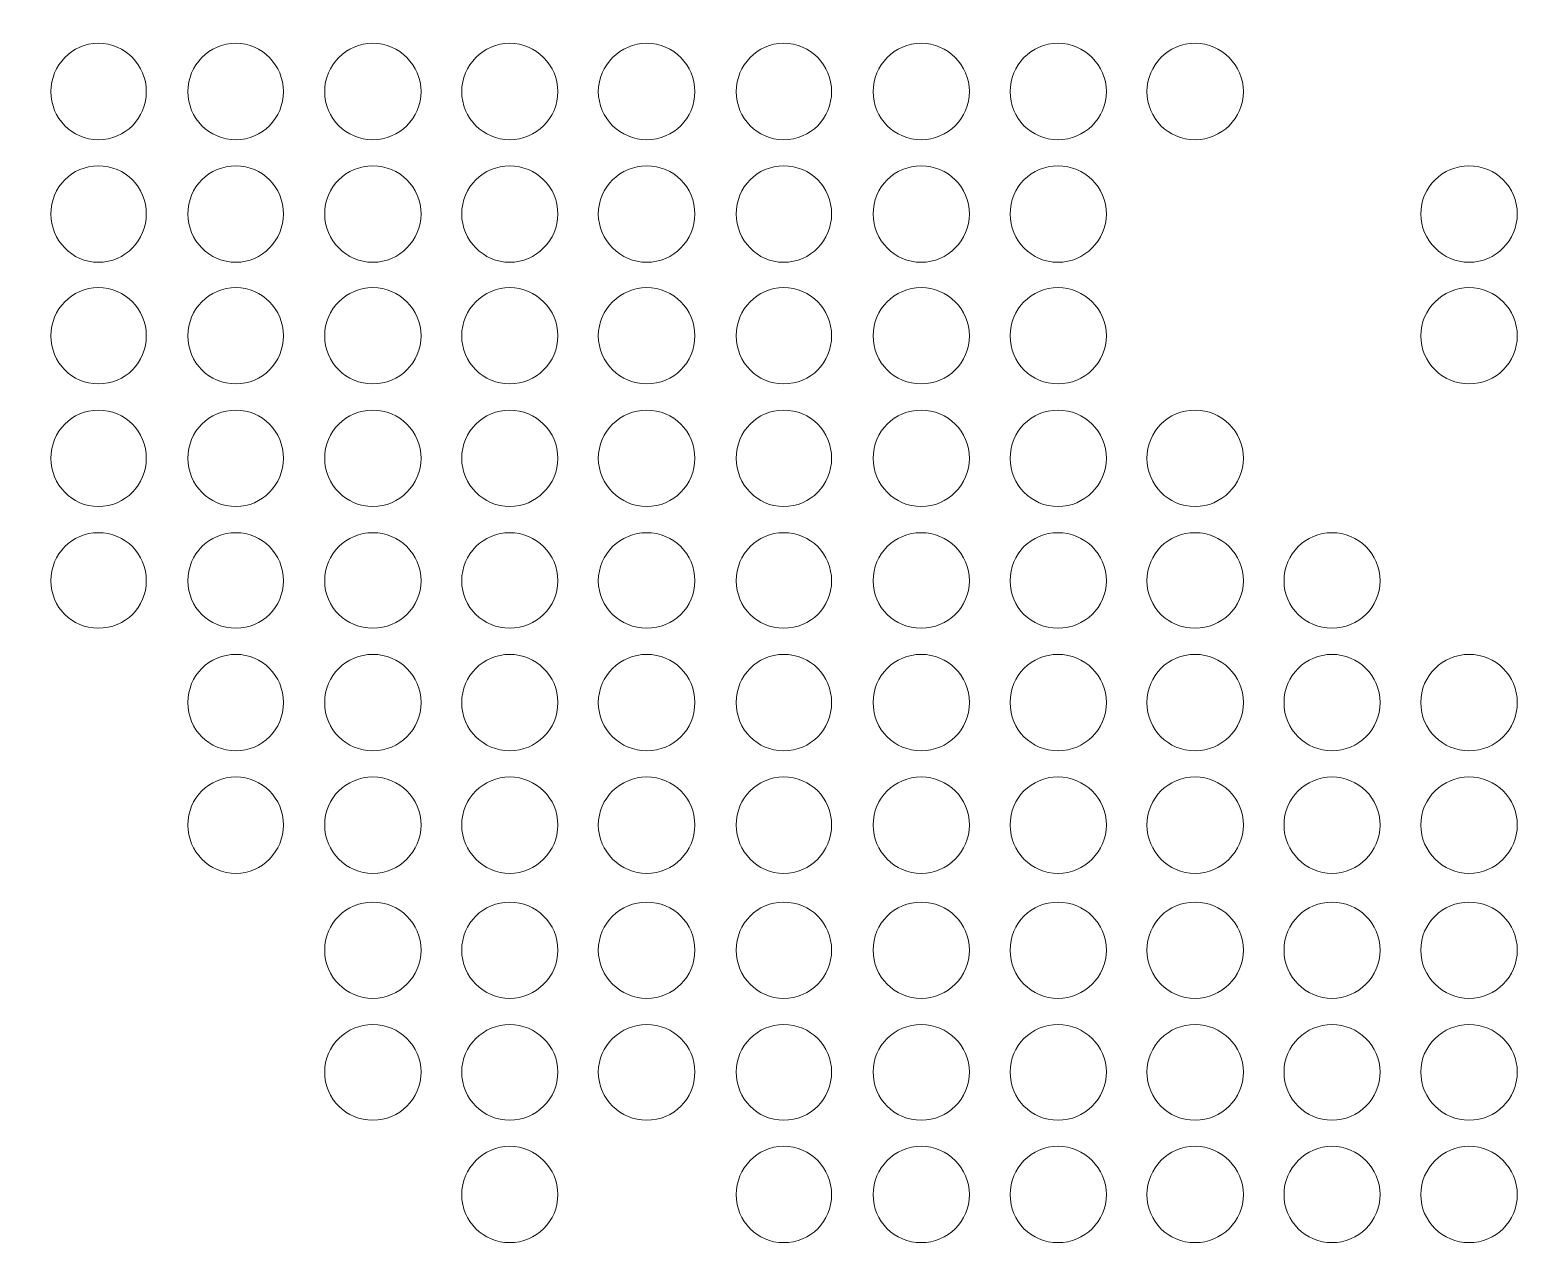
# Model space of a CAD drawing. Header units: inches. Extents: x 243 to 900, y -519 to -86.
# Drawn here: x 736.18 to 763.4, y -297.03 to -274.9 of the extents above; entities that cross this region are included whole.
import ezdxf

# ---------------------------------------------------------------- set-up
doc = ezdxf.new("R2010")
doc.units = ezdxf.units.IN
doc.header["$MEASUREMENT"] = 0
doc.layers.add('Layer 1', color=7, linetype='Continuous')

# ---------------------------------------------------------------- blocks, each defined once
blk = doc.blocks.new('block 3')
at = {"layer": 'Layer 1', "lineweight": 0}
blk.add_open_spline([(898.138, -484.267), (898.138, -494.991), (889.368, -503.763), (878.645, -503.763), (878.645, -503.763), (266.12, -503.763), (266.12, -503.763), (255.397, -503.763), (246.624, -494.991), (246.624, -484.267), (246.624, -484.267), (246.624, -108.507), (246.624, -108.507), (246.624, -97.783), (255.397, -89.011), (266.12, -89.011), (266.12, -89.011), (878.645, -89.011), (878.645, -89.011), (889.368, -89.011), (898.138, -97.783), (898.138, -108.507), (898.138, -108.507), (898.138, -484.267), (898.138, -484.267)], degree=3, knots=[0, 0, 0, 0, 1, 1, 1, 2, 2, 2, 3, 3, 3, 4, 4, 4, 5, 5, 5, 6, 6, 6, 7, 7, 7, 8, 8, 8, 8], dxfattribs=at)
blk = doc.blocks.new('block 2')
at = {"layer": 'Layer 1'}
blk.add_blockref('block 3', (0, 0), dxfattribs=at)
blk = doc.blocks.new('block 210')
at = {"layer": 'Layer 1', "lineweight": 0}
for points in [[(738.277, -276.013), (738.277, -276.498), (737.897, -276.882), (737.408, -276.882), (736.937, -276.882), (736.554, -276.498), (736.554, -276.013), (736.554, -275.539), (736.937, -275.142), (737.408, -275.142), (737.897, -275.142), (738.277, -275.539), (738.277, -276.013)], [(740.752, -276.013), (740.752, -276.498), (740.371, -276.882), (739.898, -276.882), (739.406, -276.882), (739.028, -276.498), (739.028, -276.013), (739.028, -275.539), (739.406, -275.142), (739.898, -275.142), (740.371, -275.142), (740.752, -275.539), (740.752, -276.013)], [(743.24, -276.013), (743.24, -276.498), (742.841, -276.882), (742.37, -276.882), (741.881, -276.882), (741.498, -276.498), (741.498, -276.013), (741.498, -275.539), (741.881, -275.142), (742.37, -275.142), (742.841, -275.142), (743.24, -275.539), (743.24, -276.013)], [(745.709, -276.013), (745.709, -276.498), (745.313, -276.882), (744.84, -276.882), (744.366, -276.882), (743.972, -276.498), (743.972, -276.013), (743.972, -275.539), (744.366, -275.142), (744.84, -275.142), (745.313, -275.142), (745.709, -275.539), (745.709, -276.013)], [(748.181, -276.013), (748.181, -276.498), (747.798, -276.882), (747.312, -276.882), (746.838, -276.882), (746.439, -276.498), (746.439, -276.013), (746.439, -275.539), (746.838, -275.142), (747.312, -275.142), (747.798, -275.142), (748.181, -275.539), (748.181, -276.013)], [(750.651, -276.013), (750.651, -276.498), (750.273, -276.882), (749.783, -276.882), (749.31, -276.882), (748.93, -276.498), (748.93, -276.013), (748.93, -275.539), (749.31, -275.142), (749.783, -275.142), (750.273, -275.142), (750.651, -275.539), (750.651, -276.013)], [(753.141, -276.013), (753.141, -276.498), (752.745, -276.882), (752.271, -276.882), (751.782, -276.882), (751.402, -276.498), (751.402, -276.013), (751.402, -275.539), (751.782, -275.142), (752.271, -275.142), (752.745, -275.142), (753.141, -275.539), (753.141, -276.013)], [(755.613, -276.013), (755.613, -276.498), (755.217, -276.882), (754.741, -276.882), (754.254, -276.882), (753.874, -276.498), (753.874, -276.013), (753.874, -275.539), (754.254, -275.142), (754.741, -275.142), (755.217, -275.142), (755.613, -275.539), (755.613, -276.013)], [(758.088, -276.013), (758.088, -276.498), (757.689, -276.882), (757.216, -276.882), (756.726, -276.882), (756.346, -276.498), (756.346, -276.013), (756.346, -275.539), (756.726, -275.142), (757.216, -275.142), (757.689, -275.142), (758.088, -275.539), (758.088, -276.013)]]:
    blk.add_open_spline(points, degree=3, knots=[0, 0, 0, 0, 1, 1, 1, 2, 2, 2, 3, 3, 3, 4, 4, 4, 4], dxfattribs=at)
blk = doc.blocks.new('block 211')
at = {"layer": 'Layer 1', "lineweight": 0}
for points in [[(738.277, -278.224), (738.277, -278.698), (737.897, -279.095), (737.408, -279.095), (736.937, -279.095), (736.554, -278.698), (736.554, -278.224), (736.554, -277.736), (736.937, -277.355), (737.408, -277.355), (737.897, -277.355), (738.277, -277.736), (738.277, -278.224)], [(740.752, -278.224), (740.752, -278.698), (740.371, -279.095), (739.898, -279.095), (739.406, -279.095), (739.028, -278.698), (739.028, -278.224), (739.028, -277.736), (739.406, -277.355), (739.898, -277.355), (740.371, -277.355), (740.752, -277.736), (740.752, -278.224)], [(743.24, -278.224), (743.24, -278.698), (742.841, -279.095), (742.37, -279.095), (741.881, -279.095), (741.498, -278.698), (741.498, -278.224), (741.498, -277.736), (741.881, -277.355), (742.37, -277.355), (742.841, -277.355), (743.24, -277.736), (743.24, -278.224)], [(745.709, -278.224), (745.709, -278.698), (745.313, -279.095), (744.84, -279.095), (744.366, -279.095), (743.972, -278.698), (743.972, -278.224), (743.972, -277.736), (744.366, -277.355), (744.84, -277.355), (745.313, -277.355), (745.709, -277.736), (745.709, -278.224)], [(748.181, -278.224), (748.181, -278.698), (747.798, -279.095), (747.312, -279.095), (746.838, -279.095), (746.439, -278.698), (746.439, -278.224), (746.439, -277.736), (746.838, -277.355), (747.312, -277.355), (747.798, -277.355), (748.181, -277.736), (748.181, -278.224)], [(750.651, -278.224), (750.651, -278.698), (750.273, -279.095), (749.783, -279.095), (749.31, -279.095), (748.93, -278.698), (748.93, -278.224), (748.93, -277.736), (749.31, -277.355), (749.783, -277.355), (750.273, -277.355), (750.651, -277.736), (750.651, -278.224)], [(753.141, -278.224), (753.141, -278.698), (752.745, -279.095), (752.271, -279.095), (751.782, -279.095), (751.402, -278.698), (751.402, -278.224), (751.402, -277.736), (751.782, -277.355), (752.271, -277.355), (752.745, -277.355), (753.141, -277.736), (753.141, -278.224)], [(755.613, -278.224), (755.613, -278.698), (755.217, -279.095), (754.741, -279.095), (754.254, -279.095), (753.874, -278.698), (753.874, -278.224), (753.874, -277.736), (754.254, -277.355), (754.741, -277.355), (755.217, -277.355), (755.613, -277.736), (755.613, -278.224)], [(763.032, -278.224), (763.032, -278.698), (762.646, -279.095), (762.159, -279.095), (761.689, -279.095), (761.289, -278.698), (761.289, -278.224), (761.289, -277.736), (761.689, -277.355), (762.159, -277.355), (762.646, -277.355), (763.032, -277.736), (763.032, -278.224)]]:
    blk.add_open_spline(points, degree=3, knots=[0, 0, 0, 0, 1, 1, 1, 2, 2, 2, 3, 3, 3, 4, 4, 4, 4], dxfattribs=at)
blk = doc.blocks.new('block 212')
at = {"layer": 'Layer 1', "lineweight": 0}
for points in [[(738.277, -280.421), (738.277, -280.91), (737.897, -281.29), (737.408, -281.29), (736.937, -281.29), (736.554, -280.91), (736.554, -280.421), (736.554, -279.948), (736.937, -279.552), (737.408, -279.552), (737.897, -279.552), (738.277, -279.948), (738.277, -280.421)], [(740.752, -280.421), (740.752, -280.91), (740.371, -281.29), (739.898, -281.29), (739.406, -281.29), (739.028, -280.91), (739.028, -280.421), (739.028, -279.948), (739.406, -279.552), (739.898, -279.552), (740.371, -279.552), (740.752, -279.948), (740.752, -280.421)], [(743.24, -280.421), (743.24, -280.91), (742.841, -281.29), (742.37, -281.29), (741.881, -281.29), (741.498, -280.91), (741.498, -280.421), (741.498, -279.948), (741.881, -279.552), (742.37, -279.552), (742.841, -279.552), (743.24, -279.948), (743.24, -280.421)], [(745.709, -280.421), (745.709, -280.91), (745.313, -281.29), (744.84, -281.29), (744.366, -281.29), (743.972, -280.91), (743.972, -280.421), (743.972, -279.948), (744.366, -279.552), (744.84, -279.552), (745.313, -279.552), (745.709, -279.948), (745.709, -280.421)], [(748.181, -280.421), (748.181, -280.91), (747.798, -281.29), (747.312, -281.29), (746.838, -281.29), (746.439, -280.91), (746.439, -280.421), (746.439, -279.948), (746.838, -279.552), (747.312, -279.552), (747.798, -279.552), (748.181, -279.948), (748.181, -280.421)], [(750.651, -280.421), (750.651, -280.91), (750.273, -281.29), (749.783, -281.29), (749.31, -281.29), (748.93, -280.91), (748.93, -280.421), (748.93, -279.948), (749.31, -279.552), (749.783, -279.552), (750.273, -279.552), (750.651, -279.948), (750.651, -280.421)], [(753.141, -280.421), (753.141, -280.91), (752.745, -281.29), (752.271, -281.29), (751.782, -281.29), (751.402, -280.91), (751.402, -280.421), (751.402, -279.948), (751.782, -279.552), (752.271, -279.552), (752.745, -279.552), (753.141, -279.948), (753.141, -280.421)], [(755.613, -280.421), (755.613, -280.91), (755.217, -281.29), (754.741, -281.29), (754.254, -281.29), (753.874, -280.91), (753.874, -280.421), (753.874, -279.948), (754.254, -279.552), (754.741, -279.552), (755.217, -279.552), (755.613, -279.948), (755.613, -280.421)], [(763.032, -280.421), (763.032, -280.91), (762.646, -281.29), (762.159, -281.29), (761.689, -281.29), (761.289, -280.91), (761.289, -280.421), (761.289, -279.948), (761.689, -279.552), (762.159, -279.552), (762.646, -279.552), (763.032, -279.948), (763.032, -280.421)]]:
    blk.add_open_spline(points, degree=3, knots=[0, 0, 0, 0, 1, 1, 1, 2, 2, 2, 3, 3, 3, 4, 4, 4, 4], dxfattribs=at)
blk = doc.blocks.new('block 213')
at = {"layer": 'Layer 1', "lineweight": 0}
for points in [[(738.277, -282.635), (738.277, -283.107), (737.897, -283.505), (737.408, -283.505), (736.937, -283.505), (736.554, -283.107), (736.554, -282.635), (736.554, -282.146), (736.937, -281.765), (737.408, -281.765), (737.897, -281.765), (738.277, -282.146), (738.277, -282.635)], [(740.752, -282.635), (740.752, -283.107), (740.371, -283.505), (739.898, -283.505), (739.406, -283.505), (739.028, -283.107), (739.028, -282.635), (739.028, -282.146), (739.406, -281.765), (739.898, -281.765), (740.371, -281.765), (740.752, -282.146), (740.752, -282.635)], [(743.24, -282.635), (743.24, -283.107), (742.841, -283.505), (742.37, -283.505), (741.881, -283.505), (741.498, -283.107), (741.498, -282.635), (741.498, -282.146), (741.881, -281.765), (742.37, -281.765), (742.841, -281.765), (743.24, -282.146), (743.24, -282.635)], [(745.709, -282.635), (745.709, -283.107), (745.313, -283.505), (744.84, -283.505), (744.366, -283.505), (743.972, -283.107), (743.972, -282.635), (743.972, -282.146), (744.366, -281.765), (744.84, -281.765), (745.313, -281.765), (745.709, -282.146), (745.709, -282.635)], [(748.181, -282.635), (748.181, -283.107), (747.798, -283.505), (747.312, -283.505), (746.838, -283.505), (746.439, -283.107), (746.439, -282.635), (746.439, -282.146), (746.838, -281.765), (747.312, -281.765), (747.798, -281.765), (748.181, -282.146), (748.181, -282.635)], [(750.651, -282.635), (750.651, -283.107), (750.273, -283.505), (749.783, -283.505), (749.31, -283.505), (748.93, -283.107), (748.93, -282.635), (748.93, -282.146), (749.31, -281.765), (749.783, -281.765), (750.273, -281.765), (750.651, -282.146), (750.651, -282.635)], [(753.141, -282.635), (753.141, -283.107), (752.745, -283.505), (752.271, -283.505), (751.782, -283.505), (751.402, -283.107), (751.402, -282.635), (751.402, -282.146), (751.782, -281.765), (752.271, -281.765), (752.745, -281.765), (753.141, -282.146), (753.141, -282.635)], [(755.613, -282.635), (755.613, -283.107), (755.217, -283.505), (754.741, -283.505), (754.254, -283.505), (753.874, -283.107), (753.874, -282.635), (753.874, -282.146), (754.254, -281.765), (754.741, -281.765), (755.217, -281.765), (755.613, -282.146), (755.613, -282.635)], [(758.088, -282.635), (758.088, -283.107), (757.689, -283.505), (757.216, -283.505), (756.726, -283.505), (756.346, -283.107), (756.346, -282.635), (756.346, -282.146), (756.726, -281.765), (757.216, -281.765), (757.689, -281.765), (758.088, -282.146), (758.088, -282.635)]]:
    blk.add_open_spline(points, degree=3, knots=[0, 0, 0, 0, 1, 1, 1, 2, 2, 2, 3, 3, 3, 4, 4, 4, 4], dxfattribs=at)
blk = doc.blocks.new('block 214')
at = {"layer": 'Layer 1', "lineweight": 0}
for points in [[(738.277, -284.846), (738.277, -285.32), (737.897, -285.702), (737.408, -285.702), (736.937, -285.702), (736.554, -285.32), (736.554, -284.846), (736.554, -284.359), (736.937, -283.977), (737.408, -283.977), (737.897, -283.977), (738.277, -284.359), (738.277, -284.846)], [(740.752, -284.846), (740.752, -285.32), (740.371, -285.702), (739.898, -285.702), (739.406, -285.702), (739.028, -285.32), (739.028, -284.846), (739.028, -284.359), (739.406, -283.977), (739.898, -283.977), (740.371, -283.977), (740.752, -284.359), (740.752, -284.846)], [(743.24, -284.846), (743.24, -285.32), (742.841, -285.702), (742.37, -285.702), (741.881, -285.702), (741.498, -285.32), (741.498, -284.846), (741.498, -284.359), (741.881, -283.977), (742.37, -283.977), (742.841, -283.977), (743.24, -284.359), (743.24, -284.846)], [(745.709, -284.846), (745.709, -285.32), (745.313, -285.702), (744.84, -285.702), (744.366, -285.702), (743.972, -285.32), (743.972, -284.846), (743.972, -284.359), (744.366, -283.977), (744.84, -283.977), (745.313, -283.977), (745.709, -284.359), (745.709, -284.846)], [(748.181, -284.846), (748.181, -285.32), (747.798, -285.702), (747.312, -285.702), (746.838, -285.702), (746.439, -285.32), (746.439, -284.846), (746.439, -284.359), (746.838, -283.977), (747.312, -283.977), (747.798, -283.977), (748.181, -284.359), (748.181, -284.846)], [(750.651, -284.846), (750.651, -285.32), (750.273, -285.702), (749.783, -285.702), (749.31, -285.702), (748.93, -285.32), (748.93, -284.846), (748.93, -284.359), (749.31, -283.977), (749.783, -283.977), (750.273, -283.977), (750.651, -284.359), (750.651, -284.846)], [(753.141, -284.846), (753.141, -285.32), (752.745, -285.702), (752.271, -285.702), (751.782, -285.702), (751.402, -285.32), (751.402, -284.846), (751.402, -284.359), (751.782, -283.977), (752.271, -283.977), (752.745, -283.977), (753.141, -284.359), (753.141, -284.846)], [(755.613, -284.846), (755.613, -285.32), (755.217, -285.702), (754.741, -285.702), (754.254, -285.702), (753.874, -285.32), (753.874, -284.846), (753.874, -284.359), (754.254, -283.977), (754.741, -283.977), (755.217, -283.977), (755.613, -284.359), (755.613, -284.846)], [(758.088, -284.846), (758.088, -285.32), (757.689, -285.702), (757.216, -285.702), (756.726, -285.702), (756.346, -285.32), (756.346, -284.846), (756.346, -284.359), (756.726, -283.977), (757.216, -283.977), (757.689, -283.977), (758.088, -284.359), (758.088, -284.846)], [(760.555, -284.846), (760.555, -285.32), (760.161, -285.702), (759.687, -285.702), (759.212, -285.702), (758.82, -285.32), (758.82, -284.846), (758.82, -284.359), (759.212, -283.977), (759.687, -283.977), (760.161, -283.977), (760.555, -284.359), (760.555, -284.846)]]:
    blk.add_open_spline(points, degree=3, knots=[0, 0, 0, 0, 1, 1, 1, 2, 2, 2, 3, 3, 3, 4, 4, 4, 4], dxfattribs=at)
blk = doc.blocks.new('block 215')
at = {"layer": 'Layer 1', "lineweight": 0}
for points in [[(740.752, -287.045), (740.752, -287.533), (740.371, -287.913), (739.898, -287.913), (739.406, -287.913), (739.028, -287.533), (739.028, -287.045), (739.028, -286.556), (739.406, -286.174), (739.898, -286.174), (740.371, -286.174), (740.752, -286.556), (740.752, -287.045)], [(743.24, -287.045), (743.24, -287.533), (742.841, -287.913), (742.37, -287.913), (741.881, -287.913), (741.498, -287.533), (741.498, -287.045), (741.498, -286.556), (741.881, -286.174), (742.37, -286.174), (742.841, -286.174), (743.24, -286.556), (743.24, -287.045)], [(745.709, -287.045), (745.709, -287.533), (745.313, -287.913), (744.84, -287.913), (744.366, -287.913), (743.972, -287.533), (743.972, -287.045), (743.972, -286.556), (744.366, -286.174), (744.84, -286.174), (745.313, -286.174), (745.709, -286.556), (745.709, -287.045)], [(748.181, -287.045), (748.181, -287.533), (747.798, -287.913), (747.312, -287.913), (746.838, -287.913), (746.439, -287.533), (746.439, -287.045), (746.439, -286.556), (746.838, -286.174), (747.312, -286.174), (747.798, -286.174), (748.181, -286.556), (748.181, -287.045)], [(750.651, -287.045), (750.651, -287.533), (750.273, -287.913), (749.783, -287.913), (749.31, -287.913), (748.93, -287.533), (748.93, -287.045), (748.93, -286.556), (749.31, -286.174), (749.783, -286.174), (750.273, -286.174), (750.651, -286.556), (750.651, -287.045)], [(753.141, -287.045), (753.141, -287.533), (752.745, -287.913), (752.271, -287.913), (751.782, -287.913), (751.402, -287.533), (751.402, -287.045), (751.402, -286.556), (751.782, -286.174), (752.271, -286.174), (752.745, -286.174), (753.141, -286.556), (753.141, -287.045)], [(755.613, -287.045), (755.613, -287.533), (755.217, -287.913), (754.741, -287.913), (754.254, -287.913), (753.874, -287.533), (753.874, -287.045), (753.874, -286.556), (754.254, -286.174), (754.741, -286.174), (755.217, -286.174), (755.613, -286.556), (755.613, -287.045)], [(758.088, -287.045), (758.088, -287.533), (757.689, -287.913), (757.216, -287.913), (756.726, -287.913), (756.346, -287.533), (756.346, -287.045), (756.346, -286.556), (756.726, -286.174), (757.216, -286.174), (757.689, -286.174), (758.088, -286.556), (758.088, -287.045)], [(760.555, -287.045), (760.555, -287.533), (760.161, -287.913), (759.687, -287.913), (759.212, -287.913), (758.82, -287.533), (758.82, -287.045), (758.82, -286.556), (759.212, -286.174), (759.687, -286.174), (760.161, -286.174), (760.555, -286.556), (760.555, -287.045)], [(763.032, -287.045), (763.032, -287.533), (762.646, -287.913), (762.159, -287.913), (761.689, -287.913), (761.289, -287.533), (761.289, -287.045), (761.289, -286.556), (761.689, -286.174), (762.159, -286.174), (762.646, -286.174), (763.032, -286.556), (763.032, -287.045)]]:
    blk.add_open_spline(points, degree=3, knots=[0, 0, 0, 0, 1, 1, 1, 2, 2, 2, 3, 3, 3, 4, 4, 4, 4], dxfattribs=at)
blk = doc.blocks.new('block 216')
at = {"layer": 'Layer 1', "lineweight": 0}
for points in [[(740.752, -289.256), (740.752, -289.728), (740.371, -290.128), (739.898, -290.128), (739.406, -290.128), (739.028, -289.728), (739.028, -289.256), (739.028, -288.769), (739.406, -288.387), (739.898, -288.387), (740.371, -288.387), (740.752, -288.769), (740.752, -289.256)], [(743.24, -289.256), (743.24, -289.728), (742.841, -290.128), (742.37, -290.128), (741.881, -290.128), (741.498, -289.728), (741.498, -289.256), (741.498, -288.769), (741.881, -288.387), (742.37, -288.387), (742.841, -288.387), (743.24, -288.769), (743.24, -289.256)], [(745.709, -289.256), (745.709, -289.728), (745.313, -290.128), (744.84, -290.128), (744.366, -290.128), (743.972, -289.728), (743.972, -289.256), (743.972, -288.769), (744.366, -288.387), (744.84, -288.387), (745.313, -288.387), (745.709, -288.769), (745.709, -289.256)], [(748.181, -289.256), (748.181, -289.728), (747.798, -290.128), (747.312, -290.128), (746.838, -290.128), (746.439, -289.728), (746.439, -289.256), (746.439, -288.769), (746.838, -288.387), (747.312, -288.387), (747.798, -288.387), (748.181, -288.769), (748.181, -289.256)], [(750.651, -289.256), (750.651, -289.728), (750.273, -290.128), (749.783, -290.128), (749.31, -290.128), (748.93, -289.728), (748.93, -289.256), (748.93, -288.769), (749.31, -288.387), (749.783, -288.387), (750.273, -288.387), (750.651, -288.769), (750.651, -289.256)], [(753.141, -289.256), (753.141, -289.728), (752.745, -290.128), (752.271, -290.128), (751.782, -290.128), (751.402, -289.728), (751.402, -289.256), (751.402, -288.769), (751.782, -288.387), (752.271, -288.387), (752.745, -288.387), (753.141, -288.769), (753.141, -289.256)], [(755.613, -289.256), (755.613, -289.728), (755.217, -290.128), (754.741, -290.128), (754.254, -290.128), (753.874, -289.728), (753.874, -289.256), (753.874, -288.769), (754.254, -288.387), (754.741, -288.387), (755.217, -288.387), (755.613, -288.769), (755.613, -289.256)], [(758.088, -289.256), (758.088, -289.728), (757.689, -290.128), (757.216, -290.128), (756.726, -290.128), (756.346, -289.728), (756.346, -289.256), (756.346, -288.769), (756.726, -288.387), (757.216, -288.387), (757.689, -288.387), (758.088, -288.769), (758.088, -289.256)], [(760.555, -289.256), (760.555, -289.728), (760.161, -290.128), (759.687, -290.128), (759.212, -290.128), (758.82, -289.728), (758.82, -289.256), (758.82, -288.769), (759.212, -288.387), (759.687, -288.387), (760.161, -288.387), (760.555, -288.769), (760.555, -289.256)], [(763.032, -289.256), (763.032, -289.728), (762.646, -290.128), (762.159, -290.128), (761.689, -290.128), (761.289, -289.728), (761.289, -289.256), (761.289, -288.769), (761.689, -288.387), (762.159, -288.387), (762.646, -288.387), (763.032, -288.769), (763.032, -289.256)]]:
    blk.add_open_spline(points, degree=3, knots=[0, 0, 0, 0, 1, 1, 1, 2, 2, 2, 3, 3, 3, 4, 4, 4, 4], dxfattribs=at)
blk = doc.blocks.new('block 150')
at = {"layer": 'Layer 1'}
for name in ['block 210', 'block 211', 'block 212', 'block 213', 'block 214', 'block 215', 'block 216']:
    blk.add_blockref(name, (0, 0), dxfattribs=at)
blk = doc.blocks.new('block 218')
at = {"layer": 'Layer 1', "lineweight": 0}
for points in [[(743.24, -291.516), (743.24, -291.988), (742.841, -292.385), (742.37, -292.385), (741.881, -292.385), (741.498, -291.988), (741.498, -291.516), (741.498, -291.026), (741.881, -290.646), (742.37, -290.646), (742.841, -290.646), (743.24, -291.026), (743.24, -291.516)], [(745.709, -291.516), (745.709, -291.988), (745.313, -292.385), (744.84, -292.385), (744.366, -292.385), (743.972, -291.988), (743.972, -291.516), (743.972, -291.026), (744.366, -290.646), (744.84, -290.646), (745.313, -290.646), (745.709, -291.026), (745.709, -291.516)], [(748.181, -291.516), (748.181, -291.988), (747.798, -292.385), (747.312, -292.385), (746.838, -292.385), (746.439, -291.988), (746.439, -291.516), (746.439, -291.026), (746.838, -290.646), (747.312, -290.646), (747.798, -290.646), (748.181, -291.026), (748.181, -291.516)], [(750.651, -291.516), (750.651, -291.988), (750.273, -292.385), (749.783, -292.385), (749.31, -292.385), (748.93, -291.988), (748.93, -291.516), (748.93, -291.026), (749.31, -290.646), (749.783, -290.646), (750.273, -290.646), (750.651, -291.026), (750.651, -291.516)], [(753.141, -291.516), (753.141, -291.988), (752.745, -292.385), (752.271, -292.385), (751.782, -292.385), (751.402, -291.988), (751.402, -291.516), (751.402, -291.026), (751.782, -290.646), (752.271, -290.646), (752.745, -290.646), (753.141, -291.026), (753.141, -291.516)], [(755.613, -291.516), (755.613, -291.988), (755.217, -292.385), (754.741, -292.385), (754.254, -292.385), (753.874, -291.988), (753.874, -291.516), (753.874, -291.026), (754.254, -290.646), (754.741, -290.646), (755.217, -290.646), (755.613, -291.026), (755.613, -291.516)], [(758.088, -291.516), (758.088, -291.988), (757.689, -292.385), (757.216, -292.385), (756.726, -292.385), (756.346, -291.988), (756.346, -291.516), (756.346, -291.026), (756.726, -290.646), (757.216, -290.646), (757.689, -290.646), (758.088, -291.026), (758.088, -291.516)], [(760.555, -291.516), (760.555, -291.988), (760.161, -292.385), (759.687, -292.385), (759.212, -292.385), (758.82, -291.988), (758.82, -291.516), (758.82, -291.026), (759.212, -290.646), (759.687, -290.646), (760.161, -290.646), (760.555, -291.026), (760.555, -291.516)], [(763.032, -291.516), (763.032, -291.988), (762.646, -292.385), (762.159, -292.385), (761.689, -292.385), (761.289, -291.988), (761.289, -291.516), (761.289, -291.026), (761.689, -290.646), (762.159, -290.646), (762.646, -290.646), (763.032, -291.026), (763.032, -291.516)]]:
    blk.add_open_spline(points, degree=3, knots=[0, 0, 0, 0, 1, 1, 1, 2, 2, 2, 3, 3, 3, 4, 4, 4, 4], dxfattribs=at)
blk = doc.blocks.new('block 219')
at = {"layer": 'Layer 1', "lineweight": 0}
for points in [[(743.24, -293.711), (743.24, -294.199), (742.841, -294.584), (742.37, -294.584), (741.881, -294.584), (741.498, -294.199), (741.498, -293.711), (741.498, -293.241), (741.881, -292.857), (742.37, -292.857), (742.841, -292.857), (743.24, -293.241), (743.24, -293.711)], [(745.709, -293.711), (745.709, -294.199), (745.313, -294.584), (744.84, -294.584), (744.366, -294.584), (743.972, -294.199), (743.972, -293.711), (743.972, -293.241), (744.366, -292.857), (744.84, -292.857), (745.313, -292.857), (745.709, -293.241), (745.709, -293.711)], [(748.181, -293.711), (748.181, -294.199), (747.798, -294.584), (747.312, -294.584), (746.838, -294.584), (746.439, -294.199), (746.439, -293.711), (746.439, -293.241), (746.838, -292.857), (747.312, -292.857), (747.798, -292.857), (748.181, -293.241), (748.181, -293.711)], [(750.651, -293.711), (750.651, -294.199), (750.273, -294.584), (749.783, -294.584), (749.31, -294.584), (748.93, -294.199), (748.93, -293.711), (748.93, -293.241), (749.31, -292.857), (749.783, -292.857), (750.273, -292.857), (750.651, -293.241), (750.651, -293.711)], [(753.141, -293.711), (753.141, -294.199), (752.745, -294.584), (752.271, -294.584), (751.782, -294.584), (751.402, -294.199), (751.402, -293.711), (751.402, -293.241), (751.782, -292.857), (752.271, -292.857), (752.745, -292.857), (753.141, -293.241), (753.141, -293.711)], [(755.613, -293.711), (755.613, -294.199), (755.217, -294.584), (754.741, -294.584), (754.254, -294.584), (753.874, -294.199), (753.874, -293.711), (753.874, -293.241), (754.254, -292.857), (754.741, -292.857), (755.217, -292.857), (755.613, -293.241), (755.613, -293.711)], [(758.088, -293.711), (758.088, -294.199), (757.689, -294.584), (757.216, -294.584), (756.726, -294.584), (756.346, -294.199), (756.346, -293.711), (756.346, -293.241), (756.726, -292.857), (757.216, -292.857), (757.689, -292.857), (758.088, -293.241), (758.088, -293.711)], [(760.555, -293.711), (760.555, -294.199), (760.161, -294.584), (759.687, -294.584), (759.212, -294.584), (758.82, -294.199), (758.82, -293.711), (758.82, -293.241), (759.212, -292.857), (759.687, -292.857), (760.161, -292.857), (760.555, -293.241), (760.555, -293.711)], [(763.032, -293.711), (763.032, -294.199), (762.646, -294.584), (762.159, -294.584), (761.689, -294.584), (761.289, -294.199), (761.289, -293.711), (761.289, -293.241), (761.689, -292.857), (762.159, -292.857), (762.646, -292.857), (763.032, -293.241), (763.032, -293.711)]]:
    blk.add_open_spline(points, degree=3, knots=[0, 0, 0, 0, 1, 1, 1, 2, 2, 2, 3, 3, 3, 4, 4, 4, 4], dxfattribs=at)
blk = doc.blocks.new('block 220')
at = {"layer": 'Layer 1', "lineweight": 0}
for points in [[(745.709, -295.926), (745.709, -296.412), (745.313, -296.794), (744.84, -296.794), (744.366, -296.794), (743.972, -296.412), (743.972, -295.926), (743.972, -295.452), (744.366, -295.054), (744.84, -295.054), (745.313, -295.054), (745.709, -295.452), (745.709, -295.926)], [(750.651, -295.926), (750.651, -296.412), (750.273, -296.794), (749.783, -296.794), (749.31, -296.794), (748.93, -296.412), (748.93, -295.926), (748.93, -295.452), (749.31, -295.054), (749.783, -295.054), (750.273, -295.054), (750.651, -295.452), (750.651, -295.926)], [(753.141, -295.926), (753.141, -296.412), (752.745, -296.794), (752.271, -296.794), (751.782, -296.794), (751.402, -296.412), (751.402, -295.926), (751.402, -295.452), (751.782, -295.054), (752.271, -295.054), (752.745, -295.054), (753.141, -295.452), (753.141, -295.926)], [(755.613, -295.926), (755.613, -296.412), (755.217, -296.794), (754.741, -296.794), (754.254, -296.794), (753.874, -296.412), (753.874, -295.926), (753.874, -295.452), (754.254, -295.054), (754.741, -295.054), (755.217, -295.054), (755.613, -295.452), (755.613, -295.926)], [(758.088, -295.926), (758.088, -296.412), (757.689, -296.794), (757.216, -296.794), (756.726, -296.794), (756.346, -296.412), (756.346, -295.926), (756.346, -295.452), (756.726, -295.054), (757.216, -295.054), (757.689, -295.054), (758.088, -295.452), (758.088, -295.926)], [(760.555, -295.926), (760.555, -296.412), (760.161, -296.794), (759.687, -296.794), (759.212, -296.794), (758.82, -296.412), (758.82, -295.926), (758.82, -295.452), (759.212, -295.054), (759.687, -295.054), (760.161, -295.054), (760.555, -295.452), (760.555, -295.926)], [(763.032, -295.926), (763.032, -296.412), (762.646, -296.794), (762.159, -296.794), (761.689, -296.794), (761.289, -296.412), (761.289, -295.926), (761.289, -295.452), (761.689, -295.054), (762.159, -295.054), (762.646, -295.054), (763.032, -295.452), (763.032, -295.926)]]:
    blk.add_open_spline(points, degree=3, knots=[0, 0, 0, 0, 1, 1, 1, 2, 2, 2, 3, 3, 3, 4, 4, 4, 4], dxfattribs=at)
blk = doc.blocks.new('block 217')
at = {"layer": 'Layer 1'}
for name in ['block 218', 'block 219', 'block 220']:
    blk.add_blockref(name, (0, 0), dxfattribs=at)
blk = doc.blocks.new('block 149')
at = {"layer": 'Layer 1'}
for name in ['block 150', 'block 217']:
    blk.add_blockref(name, (0, 0), dxfattribs=at)
blk = doc.blocks.new('block 4')
at = {"layer": 'Layer 1'}
blk.add_blockref('block 149', (0, 0), dxfattribs=at)

msp = doc.modelspace()

# ---------------------------------------------------------------- linework, layer by layer
at = {"layer": 'Layer 1', "lineweight": 0}
msp.add_open_spline([(771.889, -89.011), (771.889, -89.011), (266.12, -89.011), (266.12, -89.011), (255.397, -89.011), (246.624, -97.783), (246.624, -108.507), (246.624, -108.507), (246.624, -499.044), (246.624, -499.044), (246.624, -509.767), (255.397, -518.54), (266.12, -518.54), (266.12, -518.54), (371.556, -518.54), (371.556, -518.54), (400.967, -304.591), (562.913, -132.915), (771.889, -89.011)], degree=3, knots=[0, 0, 0, 0, 1, 1, 1, 2, 2, 2, 3, 3, 3, 4, 4, 4, 5, 5, 5, 6, 6, 6, 6], dxfattribs=at)

# ---------------------------------------------------------------- block references
at = {"layer": 'Layer 1'}
for name in ['block 2', 'block 4']:
    msp.add_blockref(name, (0, 0), dxfattribs=at)

doc.saveas('drawing.dxf')
